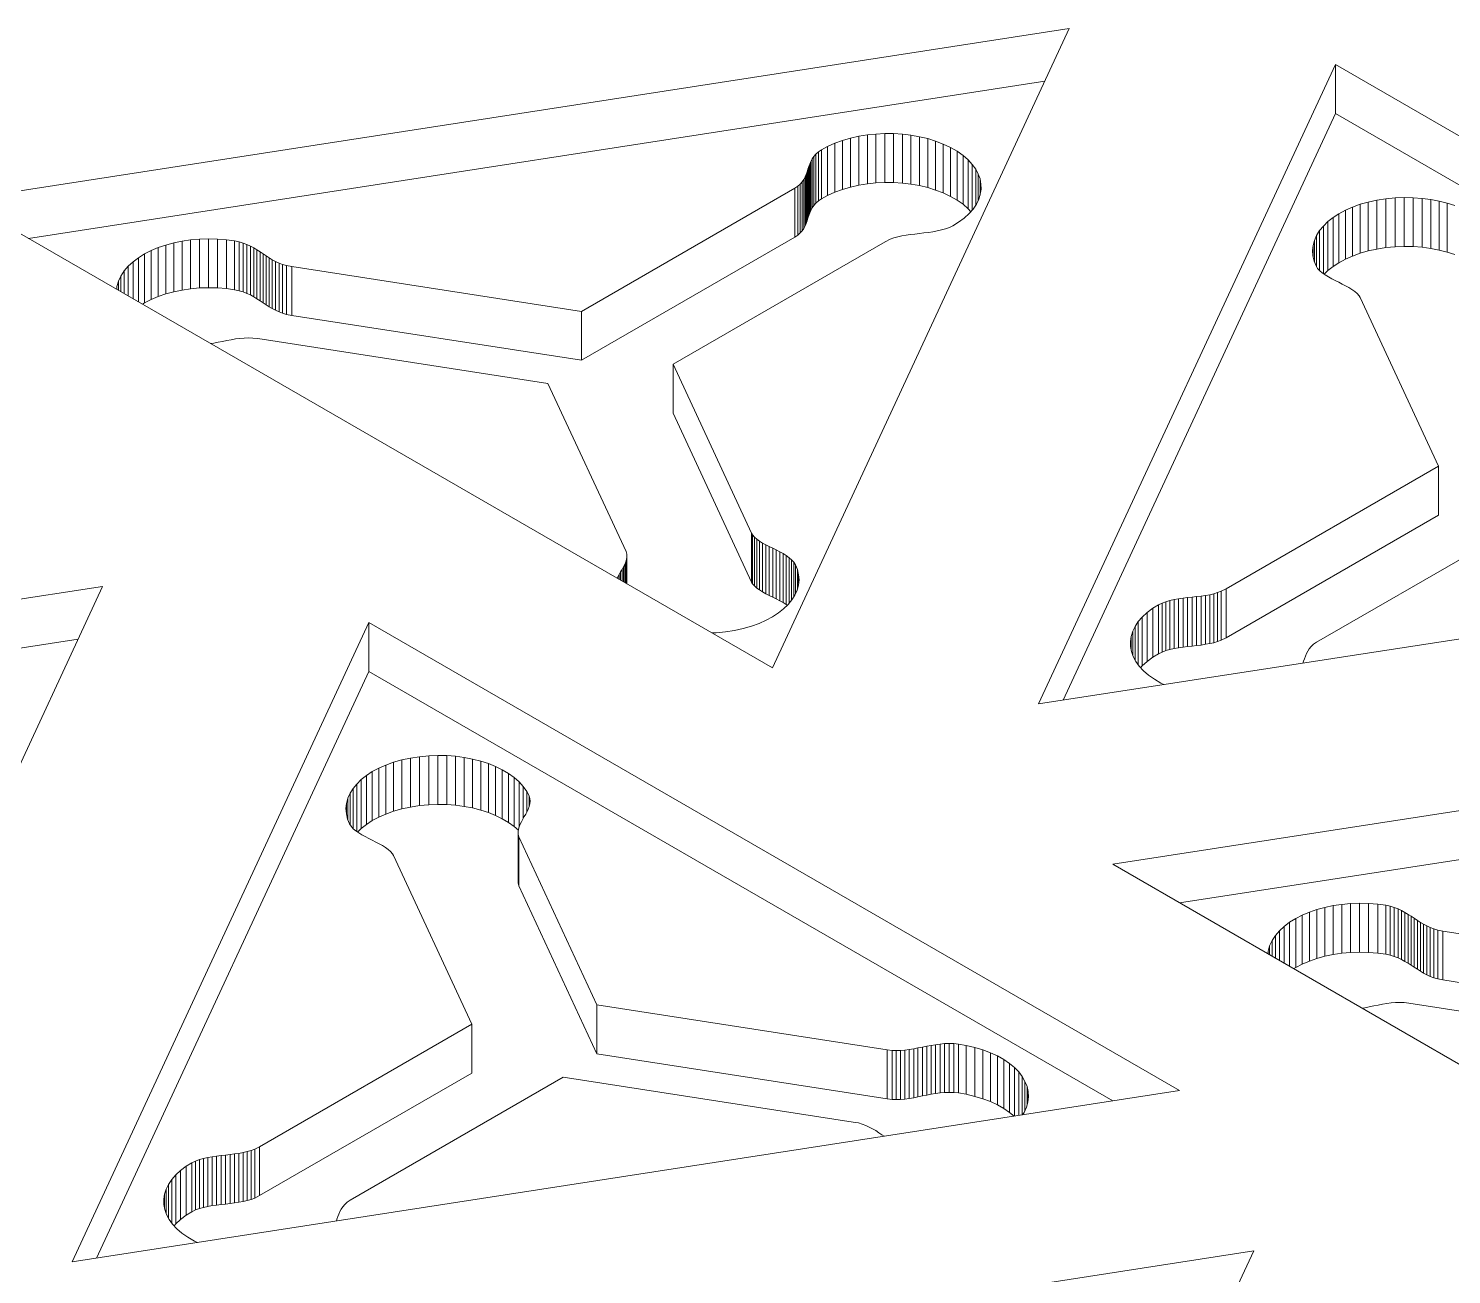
# Model space of a CAD drawing. Header units: inches. Extents: x 2.5 to 18.9, y 2.6 to 12.3.
# Drawn here: x 7.349 to 8.834, y 7.34 to 8.64 of the extents above; entities that cross this region are included whole.
import ezdxf

# ---------------------------------------------------------------- set-up
doc = ezdxf.new("R2010")
doc.units = ezdxf.units.IN
doc.header["$MEASUREMENT"] = 0

# ---------------------------------------------------------------- blocks, each defined once
blk = doc.blocks.new('A$C39963D99')
at = {"color": 0, "linetype": 'Continuous', "lineweight": 0, "extrusion": (3.33067e-16, 0.816497, 0.57735)}
for p, q in [((10.4153, -2.1395), (11.5704, -1.9608)), ((11.5704, -1.9608), (11.2609, -2.6277)), ((11.5385, -2.6655), (11.848, -1.9986)), ((11.848, -2.0496), (11.848, -1.9986)), ((11.848, -1.9986), (12.6936, -2.4868)), ((11.5449, -2.0158), (10.485, -2.1798)), ((11.848, -2.0496), (11.564, -2.6615)), ((12.6239, -2.4976), (11.848, -2.0496)), ((11.3259, -2.0806), (11.3339, -2.0777)), ((11.3339, -2.0777), (11.3423, -2.0753)), ((11.3339, -2.1287), (11.3339, -2.0777)), ((11.3423, -2.0753), (11.351, -2.0733)), ((11.3423, -2.1263), (11.3423, -2.0753)), ((11.351, -2.0733), (11.3599, -2.0719)), ((11.351, -2.1244), (11.351, -2.0733)), ((11.3599, -2.0719), (11.3689, -2.071)), ((11.3599, -2.1229), (11.3599, -2.0719)), ((11.3689, -2.071), (11.3781, -2.0705)), ((11.3689, -2.122), (11.3689, -2.071)), ((11.3781, -2.1216), (11.3781, -2.0705)), ((11.3781, -2.0705), (11.3872, -2.0706)), ((11.3872, -2.1216), (11.3872, -2.0706)), ((11.3872, -2.0706), (11.3964, -2.0712)), ((11.3964, -2.1222), (11.3964, -2.0712)), ((11.3964, -2.0712), (11.4054, -2.0722)), ((11.4054, -2.1232), (11.4054, -2.0722)), ((11.4054, -2.0722), (11.4142, -2.0738)), ((11.4142, -2.1248), (11.4142, -2.0738)), ((11.4142, -2.0738), (11.4228, -2.0758)), ((11.4228, -2.1268), (11.4228, -2.0758)), ((11.4228, -2.0758), (11.4311, -2.0784)), ((11.3042, -2.0944), (11.3063, -2.092)), ((11.3063, -2.092), (11.3089, -2.0896)), ((11.3063, -2.143), (11.3063, -2.092)), ((11.3089, -2.0896), (11.312, -2.0874)), ((11.3089, -2.1407), (11.3089, -2.0896)), ((11.312, -2.0874), (11.3183, -2.084)), ((11.312, -2.1385), (11.312, -2.0874)), ((11.3183, -2.084), (11.3259, -2.0806)), ((11.3183, -2.1351), (11.3183, -2.084)), ((11.3259, -2.1316), (11.3259, -2.0806)), ((11.4311, -2.1294), (11.4311, -2.0784)), ((11.4311, -2.0784), (11.4391, -2.0814)), ((11.4391, -2.1324), (11.4391, -2.0814)), ((11.4391, -2.0814), (11.4466, -2.0849)), ((11.4466, -2.136), (11.4466, -2.0849)), ((11.4466, -2.0849), (11.4535, -2.0889)), ((11.4535, -2.14), (11.4535, -2.0889)), ((11.4535, -2.0889), (11.4597, -2.0933)), ((11.2979, -2.1078), (11.2989, -2.105)), ((11.2989, -2.105), (11.2999, -2.1023)), ((11.2989, -2.156), (11.2989, -2.105)), ((11.2999, -2.1023), (11.3011, -2.0996)), ((11.2999, -2.1533), (11.2999, -2.1023)), ((11.3011, -2.0996), (11.3025, -2.097)), ((11.3011, -2.1506), (11.3011, -2.0996)), ((11.3025, -2.097), (11.3042, -2.0944)), ((11.3025, -2.148), (11.3025, -2.097)), ((11.3042, -2.1454), (11.3042, -2.0944)), ((11.4597, -2.1443), (11.4597, -2.0933)), ((11.4597, -2.0933), (11.4649, -2.0979)), ((11.4649, -2.1489), (11.4649, -2.0979)), ((11.4649, -2.0979), (11.4693, -2.1027)), ((11.4693, -2.1503), (11.4693, -2.1027)), ((11.4693, -2.1027), (11.4729, -2.1076)), ((11.2899, -2.1232), (11.2919, -2.1208)), ((11.2919, -2.1208), (11.2935, -2.1184)), ((11.2919, -2.1719), (11.2919, -2.1208)), ((11.2935, -2.1184), (11.2949, -2.1158)), ((11.2935, -2.1694), (11.2935, -2.1184)), ((11.2949, -2.1158), (11.296, -2.1132)), ((11.2949, -2.1668), (11.2949, -2.1158)), ((11.296, -2.1132), (11.297, -2.1105)), ((11.296, -2.1642), (11.296, -2.1132)), ((11.297, -2.1105), (11.2979, -2.1078)), ((11.297, -2.1615), (11.297, -2.1105)), ((11.2979, -2.1588), (11.2979, -2.1078)), ((11.3689, -2.122), (11.3599, -2.1229)), ((11.3781, -2.1216), (11.3689, -2.122)), ((11.3872, -2.1216), (11.3781, -2.1216)), ((11.3964, -2.1222), (11.3872, -2.1216)), ((11.4054, -2.1232), (11.3964, -2.1222)), ((11.4729, -2.1453), (11.4729, -2.1076)), ((11.4729, -2.1076), (11.4756, -2.1127)), ((11.4756, -2.1401), (11.4756, -2.1127)), ((11.4756, -2.1127), (11.4774, -2.1179)), ((11.4774, -2.1348), (11.4774, -2.1179)), ((11.4774, -2.1179), (11.4784, -2.1232)), ((11.0619, -2.256), (11.2843, -2.1276)), ((11.2843, -2.1276), (11.2875, -2.1254)), ((11.2843, -2.1786), (11.2843, -2.1276)), ((11.2875, -2.1254), (11.2899, -2.1232)), ((11.2875, -2.1764), (11.2875, -2.1254)), ((11.2899, -2.1742), (11.2899, -2.1232)), ((11.3183, -2.1351), (11.312, -2.1385)), ((11.3259, -2.1316), (11.3183, -2.1351)), ((11.3339, -2.1287), (11.3259, -2.1316)), ((11.3423, -2.1263), (11.3339, -2.1287)), ((11.351, -2.1244), (11.3423, -2.1263)), ((11.3599, -2.1229), (11.351, -2.1244)), ((11.4142, -2.1248), (11.4054, -2.1232)), ((11.4228, -2.1268), (11.4142, -2.1248)), ((11.4311, -2.1294), (11.4228, -2.1268)), ((11.4391, -2.1324), (11.4311, -2.1294)), ((11.4466, -2.136), (11.4391, -2.1324)), ((11.4535, -2.14), (11.4466, -2.136)), ((11.4777, -2.1338), (11.4761, -2.139)), ((11.4785, -2.1285), (11.4777, -2.1338)), ((11.4784, -2.1293), (11.4784, -2.1232)), ((11.4784, -2.1232), (11.4785, -2.1285)), ((11.9104, -2.1376), (11.9199, -2.1372)), ((11.9199, -2.1882), (11.9199, -2.1372)), ((11.9199, -2.1372), (11.9293, -2.1374)), ((11.2609, -2.6277), (10.4153, -2.1395)), ((11.3011, -2.1506), (11.2999, -2.1533)), ((11.3025, -2.148), (11.3011, -2.1506)), ((11.3042, -2.1454), (11.3025, -2.148)), ((11.3063, -2.143), (11.3042, -2.1454)), ((11.3089, -2.1407), (11.3063, -2.143)), ((11.312, -2.1385), (11.3089, -2.1407)), ((11.4597, -2.1443), (11.4535, -2.14)), ((11.4649, -2.1489), (11.4597, -2.1443)), ((11.4678, -2.152), (11.4649, -2.1489)), ((11.4703, -2.1492), (11.4661, -2.154)), ((11.4736, -2.1441), (11.4703, -2.1492)), ((11.4761, -2.139), (11.4736, -2.1441)), ((11.8517, -2.1541), (11.8584, -2.1505)), ((11.8584, -2.1505), (11.8658, -2.1472)), ((11.8584, -2.2015), (11.8584, -2.1505)), ((11.8658, -2.1472), (11.8738, -2.1443)), ((11.8658, -2.1983), (11.8658, -2.1472)), ((11.8738, -2.1443), (11.8823, -2.1419)), ((11.8738, -2.1954), (11.8738, -2.1443)), ((11.8823, -2.1419), (11.8913, -2.1399)), ((11.8823, -2.1929), (11.8823, -2.1419)), ((11.8913, -2.1399), (11.9008, -2.1385)), ((11.8913, -2.191), (11.8913, -2.1399)), ((11.9008, -2.1385), (11.9104, -2.1376)), ((11.9008, -2.1895), (11.9008, -2.1385)), ((11.9104, -2.1886), (11.9104, -2.1376)), ((11.9293, -2.1884), (11.9293, -2.1374)), ((11.9293, -2.1374), (11.9385, -2.1381)), ((11.9385, -2.1891), (11.9385, -2.1381)), ((11.9385, -2.1381), (11.9475, -2.1393)), ((11.9475, -2.1903), (11.9475, -2.1393)), ((11.9475, -2.1393), (11.9563, -2.141)), ((11.9563, -2.192), (11.9563, -2.141)), ((11.9563, -2.141), (11.9646, -2.1432)), ((11.9646, -2.1942), (11.9646, -2.1432)), ((11.9646, -2.1432), (11.9726, -2.1457)), ((11.2949, -2.1668), (11.2935, -2.1694)), ((11.296, -2.1642), (11.2949, -2.1668)), ((11.297, -2.1615), (11.296, -2.1642)), ((11.2979, -2.1588), (11.297, -2.1615)), ((11.2989, -2.156), (11.2979, -2.1588)), ((11.2999, -2.1533), (11.2989, -2.156)), ((11.4492, -2.1666), (11.4454, -2.1684)), ((11.4551, -2.163), (11.4492, -2.1666)), ((11.461, -2.1586), (11.4551, -2.163)), ((11.4661, -2.154), (11.461, -2.1586)), ((11.8355, -2.167), (11.8402, -2.1624)), ((11.8402, -2.1624), (11.8456, -2.1581)), ((11.8402, -2.2134), (11.8402, -2.1624)), ((11.8456, -2.1581), (11.8517, -2.1541)), ((11.8456, -2.2092), (11.8456, -2.1581)), ((11.8517, -2.2052), (11.8517, -2.1541)), ((10.6452, -2.1827), (10.6541, -2.1814)), ((10.6541, -2.1814), (10.6633, -2.1806)), ((10.6541, -2.2324), (10.6541, -2.1814)), ((10.6633, -2.1806), (10.6726, -2.1802)), ((10.6633, -2.2316), (10.6633, -2.1806)), ((10.6726, -2.2313), (10.6726, -2.1802)), ((10.6726, -2.1802), (10.6821, -2.1805)), ((10.6821, -2.2315), (10.6821, -2.1805)), ((10.6821, -2.1805), (10.6916, -2.1812)), ((10.6916, -2.2323), (10.6916, -2.1812)), ((10.6916, -2.1812), (10.7, -2.1824)), ((11.2843, -2.1786), (11.0619, -2.307)), ((11.2875, -2.1764), (11.2843, -2.1786)), ((11.2899, -2.1742), (11.2875, -2.1764)), ((11.2919, -2.1719), (11.2899, -2.1742)), ((11.2935, -2.1694), (11.2919, -2.1719)), ((11.3837, -2.1808), (11.3786, -2.1833)), ((11.3875, -2.1794), (11.3837, -2.1808)), ((11.3915, -2.1782), (11.3875, -2.1794)), ((11.3958, -2.1773), (11.3915, -2.1782)), ((11.4002, -2.1765), (11.3958, -2.1773)), ((11.4047, -2.1758), (11.4002, -2.1765)), ((11.4094, -2.1753), (11.4047, -2.1758)), ((11.4141, -2.1747), (11.4094, -2.1753)), ((11.4188, -2.1742), (11.4141, -2.1747)), ((11.4235, -2.1736), (11.4188, -2.1742)), ((11.4282, -2.1729), (11.4235, -2.1736)), ((11.4328, -2.1721), (11.4282, -2.1729)), ((11.4372, -2.1711), (11.4328, -2.1721)), ((11.4414, -2.1699), (11.4372, -2.1711)), ((11.4454, -2.1684), (11.4414, -2.1699)), ((11.8261, -2.1819), (11.8284, -2.1767)), ((11.8284, -2.1767), (11.8316, -2.1717)), ((11.8284, -2.2094), (11.8284, -2.1767)), ((11.8316, -2.1717), (11.8355, -2.167)), ((11.8316, -2.2133), (11.8316, -2.1717)), ((11.8355, -2.2166), (11.8355, -2.167)), ((10.5997, -2.2), (10.606, -2.1961)), ((10.606, -2.1961), (10.6129, -2.1926)), ((10.606, -2.2472), (10.606, -2.1961)), ((10.6129, -2.1926), (10.6203, -2.1895)), ((10.6129, -2.2437), (10.6129, -2.1926)), ((10.6203, -2.1895), (10.6282, -2.1868)), ((10.6203, -2.2405), (10.6203, -2.1895)), ((10.6282, -2.1868), (10.6365, -2.1845)), ((10.6282, -2.2378), (10.6282, -2.1868)), ((10.6365, -2.1845), (10.6452, -2.1827)), ((10.6365, -2.2356), (10.6365, -2.1845)), ((10.6452, -2.2338), (10.6452, -2.1827)), ((10.7, -2.2334), (10.7, -2.1824)), ((10.7, -2.1824), (10.7046, -2.1834)), ((10.7046, -2.2344), (10.7046, -2.1834)), ((10.7046, -2.1834), (10.7088, -2.1847)), ((10.7088, -2.2357), (10.7088, -2.1847)), ((10.7088, -2.1847), (10.7128, -2.1862)), ((10.7128, -2.2372), (10.7128, -2.1862)), ((10.7128, -2.1862), (10.7165, -2.1879)), ((10.7165, -2.2389), (10.7165, -2.1879)), ((10.7165, -2.1879), (10.72, -2.1898)), ((10.72, -2.2408), (10.72, -2.1898)), ((10.72, -2.1898), (10.7233, -2.1918)), ((10.7233, -2.2428), (10.7233, -2.1918)), ((10.7233, -2.1918), (10.7266, -2.1939)), ((10.7266, -2.2449), (10.7266, -2.1939)), ((10.7266, -2.1939), (10.7297, -2.196)), ((10.7297, -2.247), (10.7297, -2.196)), ((10.7297, -2.196), (10.7329, -2.1981)), ((11.3786, -2.1833), (11.1573, -2.3111)), ((11.8241, -2.1926), (11.8247, -2.1872)), ((11.8245, -2.1981), (11.8241, -2.1926)), ((11.8247, -2.1872), (11.8261, -2.1819)), ((11.8247, -2.1989), (11.8247, -2.1872)), ((11.8261, -2.2044), (11.8261, -2.1819)), ((11.8738, -2.1954), (11.8658, -2.1983)), ((11.8823, -2.1929), (11.8738, -2.1954)), ((11.8913, -2.191), (11.8823, -2.1929)), ((11.9008, -2.1895), (11.8913, -2.191)), ((11.9104, -2.1886), (11.9008, -2.1895)), ((11.9199, -2.1882), (11.9104, -2.1886)), ((11.9293, -2.1884), (11.9199, -2.1882)), ((11.9385, -2.1891), (11.9293, -2.1884)), ((11.9475, -2.1903), (11.9385, -2.1891)), ((11.9563, -2.192), (11.9475, -2.1903)), ((11.9646, -2.1942), (11.9563, -2.192)), ((11.9726, -2.1968), (11.9646, -2.1942)), ((10.5848, -2.2138), (10.589, -2.2089)), ((10.589, -2.2089), (10.594, -2.2043)), ((10.589, -2.2398), (10.589, -2.2089)), ((10.594, -2.2043), (10.5997, -2.2)), ((10.594, -2.2427), (10.594, -2.2043)), ((10.5997, -2.246), (10.5997, -2.2)), ((10.7329, -2.2491), (10.7329, -2.1981)), ((10.7329, -2.1981), (10.7361, -2.2001)), ((10.7361, -2.2512), (10.7361, -2.2001)), ((10.7361, -2.2001), (10.7393, -2.2021)), ((10.7393, -2.2531), (10.7393, -2.2021)), ((10.7393, -2.2021), (10.7427, -2.2039)), ((10.7427, -2.2549), (10.7427, -2.2039)), ((10.7427, -2.2039), (10.7463, -2.2056)), ((10.7463, -2.2566), (10.7463, -2.2056)), ((10.7463, -2.2056), (10.75, -2.207)), ((10.75, -2.258), (10.75, -2.207)), ((10.75, -2.207), (10.7541, -2.2081)), ((10.7541, -2.2592), (10.7541, -2.2081)), ((10.7541, -2.2081), (10.7595, -2.2092)), ((10.7595, -2.2602), (10.7595, -2.2092)), ((10.7595, -2.2092), (11.0619, -2.256)), ((11.8258, -2.2036), (11.8245, -2.1981)), ((11.8278, -2.2084), (11.8258, -2.2036)), ((11.8295, -2.2111), (11.8278, -2.2084)), ((11.8318, -2.2136), (11.8295, -2.2111)), ((11.8456, -2.2092), (11.8402, -2.2134)), ((11.8517, -2.2052), (11.8456, -2.2092)), ((11.8584, -2.2015), (11.8517, -2.2052)), ((11.8658, -2.1983), (11.8584, -2.2015)), ((10.5773, -2.2301), (10.5788, -2.2246)), ((10.5788, -2.2246), (10.5814, -2.2191)), ((10.5788, -2.2339), (10.5788, -2.2246)), ((10.5814, -2.2191), (10.5848, -2.2138)), ((10.5814, -2.2354), (10.5814, -2.2191)), ((10.5848, -2.2374), (10.5848, -2.2138)), ((11.8344, -2.2158), (11.8318, -2.2136)), ((11.8374, -2.218), (11.8344, -2.2158)), ((11.8402, -2.2134), (11.8363, -2.2172)), ((11.8407, -2.22), (11.8374, -2.218)), ((11.8442, -2.2219), (11.8407, -2.22)), ((11.8478, -2.2238), (11.8442, -2.2219)), ((11.8515, -2.2256), (11.8478, -2.2238)), ((11.8551, -2.2275), (11.8515, -2.2256)), ((10.577, -2.2329), (10.5773, -2.2301)), ((10.5773, -2.233), (10.5773, -2.2301)), ((10.6203, -2.2405), (10.6129, -2.2437)), ((10.6282, -2.2378), (10.6203, -2.2405)), ((10.6365, -2.2356), (10.6282, -2.2378)), ((10.6452, -2.2338), (10.6365, -2.2356)), ((10.6541, -2.2324), (10.6452, -2.2338)), ((10.6633, -2.2316), (10.6541, -2.2324)), ((10.6726, -2.2313), (10.6633, -2.2316)), ((10.6821, -2.2315), (10.6726, -2.2313)), ((10.6916, -2.2323), (10.6821, -2.2315)), ((10.7, -2.2334), (10.6916, -2.2323)), ((10.7046, -2.2344), (10.7, -2.2334)), ((10.7088, -2.2357), (10.7046, -2.2344)), ((10.7128, -2.2372), (10.7088, -2.2357)), ((10.7165, -2.2389), (10.7128, -2.2372)), ((10.72, -2.2408), (10.7165, -2.2389)), ((10.7233, -2.2428), (10.72, -2.2408)), ((11.8587, -2.2293), (11.8551, -2.2275)), ((11.8621, -2.2312), (11.8587, -2.2293)), ((11.8653, -2.2331), (11.8621, -2.2312)), ((11.8682, -2.2352), (11.8653, -2.2331)), ((11.8707, -2.2374), (11.8682, -2.2352)), ((11.8727, -2.2397), (11.8707, -2.2374)), ((11.8737, -2.2415), (11.8727, -2.2397)), ((10.606, -2.2472), (10.604, -2.2484)), ((10.6129, -2.2437), (10.606, -2.2472)), ((10.7266, -2.2449), (10.7233, -2.2428)), ((10.7297, -2.247), (10.7266, -2.2449)), ((10.7329, -2.2491), (10.7297, -2.247)), ((10.7361, -2.2512), (10.7329, -2.2491)), ((10.7393, -2.2531), (10.7361, -2.2512)), ((10.7427, -2.2549), (10.7393, -2.2531)), ((10.7463, -2.2566), (10.7427, -2.2549)), ((11.9555, -2.4176), (11.8737, -2.2415)), ((10.75, -2.258), (10.7463, -2.2566)), ((10.7541, -2.2592), (10.75, -2.258)), ((10.7595, -2.2602), (10.7541, -2.2592)), ((11.0619, -2.307), (10.7595, -2.2602)), ((11.0619, -2.307), (11.0619, -2.256)), ((10.6965, -2.2856), (10.6919, -2.2864)), ((10.701, -2.2848), (10.6965, -2.2856)), ((10.7055, -2.2842), (10.701, -2.2848)), ((10.71, -2.2838), (10.7055, -2.2842)), ((10.7146, -2.2837), (10.71, -2.2838)), ((10.7191, -2.2838), (10.7146, -2.2837)), ((10.7241, -2.2844), (10.7191, -2.2838)), ((11.0268, -2.3312), (10.7241, -2.2844)), ((10.6782, -2.2891), (10.6753, -2.2896)), ((10.6828, -2.2882), (10.6782, -2.2891)), ((10.6874, -2.2873), (10.6828, -2.2882)), ((10.6919, -2.2864), (10.6874, -2.2873)), ((11.1573, -2.3622), (11.1573, -2.3111)), ((11.1573, -2.3111), (11.239, -2.4873)), ((11.1082, -2.5065), (11.0268, -2.3312)), ((11.239, -2.5383), (11.1573, -2.3622)), ((11.7341, -2.5454), (11.9555, -2.4176)), ((11.9555, -2.4686), (11.9555, -2.4176)), ((11.9555, -2.4686), (11.7341, -2.5964)), ((12.0508, -2.4728), (11.8284, -2.6012)), ((11.239, -2.5383), (11.239, -2.4873)), ((11.239, -2.4873), (11.24, -2.489)), ((11.24, -2.5401), (11.24, -2.489)), ((11.24, -2.489), (11.2421, -2.4914)), ((11.2421, -2.5424), (11.2421, -2.4914)), ((11.2421, -2.4914), (11.2445, -2.4936)), ((12.6936, -2.4868), (11.5385, -2.6655)), ((11.1089, -2.5094), (11.1082, -2.5065)), ((11.2445, -2.5446), (11.2445, -2.4936)), ((11.2445, -2.4936), (11.2474, -2.4956)), ((11.2474, -2.5466), (11.2474, -2.4956)), ((11.2474, -2.4956), (11.2506, -2.4976)), ((11.2506, -2.5486), (11.2506, -2.4976)), ((11.2506, -2.4976), (11.254, -2.4995)), ((11.254, -2.5505), (11.254, -2.4995)), ((11.254, -2.4995), (11.2576, -2.5013)), ((11.2576, -2.5523), (11.2576, -2.5013)), ((11.2576, -2.5013), (11.2612, -2.5031)), ((11.2612, -2.5541), (11.2612, -2.5031)), ((11.2612, -2.5031), (11.2649, -2.5049)), ((11.2649, -2.556), (11.2649, -2.5049)), ((11.2649, -2.5049), (11.2685, -2.5068)), ((11.2685, -2.5578), (11.2685, -2.5068)), ((11.2685, -2.5068), (11.272, -2.5087)), ((11.1041, -2.5251), (11.1055, -2.5225)), ((11.1055, -2.5225), (11.1068, -2.5199)), ((11.1055, -2.538), (11.1055, -2.5225)), ((11.1068, -2.5199), (11.1079, -2.5173)), ((11.1068, -2.5388), (11.1068, -2.5199)), ((11.1079, -2.5173), (11.1087, -2.5147)), ((11.1079, -2.5394), (11.1079, -2.5173)), ((11.1087, -2.5147), (11.109, -2.512)), ((11.1087, -2.5398), (11.1087, -2.5147)), ((11.109, -2.512), (11.1089, -2.5094)), ((11.109, -2.54), (11.109, -2.512)), ((11.272, -2.5598), (11.272, -2.5087)), ((11.272, -2.5087), (11.2753, -2.5108)), ((11.2753, -2.5618), (11.2753, -2.5108)), ((11.2753, -2.5108), (11.2783, -2.5129)), ((11.2783, -2.5605), (11.2783, -2.5129)), ((11.2783, -2.5129), (11.2809, -2.5152)), ((11.2809, -2.5572), (11.2809, -2.5152)), ((11.2809, -2.5152), (11.2832, -2.5177)), ((11.2832, -2.5538), (11.2832, -2.5177)), ((11.2832, -2.5177), (11.2849, -2.5203)), ((11.2849, -2.5506), (11.2849, -2.5203)), ((11.2849, -2.5203), (11.2869, -2.5251)), ((11.099, -2.5343), (11.0996, -2.533)), ((11.0996, -2.533), (11.101, -2.5304)), ((11.0996, -2.5346), (11.0996, -2.533)), ((11.101, -2.5304), (11.1025, -2.5277)), ((11.101, -2.5354), (11.101, -2.5304)), ((11.1025, -2.5277), (11.1041, -2.5251)), ((11.1025, -2.5363), (11.1025, -2.5277)), ((11.1041, -2.5372), (11.1041, -2.5251)), ((11.2869, -2.5457), (11.2869, -2.5251)), ((11.2869, -2.5251), (11.2882, -2.5307)), ((11.2886, -2.5361), (11.288, -2.5415)), ((11.2882, -2.5397), (11.2882, -2.5307)), ((11.2882, -2.5307), (11.2886, -2.5361)), ((9.4072, -2.7216), (10.5623, -2.5429)), ((10.5623, -2.5429), (10.2528, -3.2098)), ((11.24, -2.5401), (11.239, -2.5383)), ((11.2421, -2.5424), (11.24, -2.5401)), ((11.2445, -2.5446), (11.2421, -2.5424)), ((11.2474, -2.5466), (11.2445, -2.5446)), ((11.2506, -2.5486), (11.2474, -2.5466)), ((11.254, -2.5505), (11.2506, -2.5486)), ((11.2576, -2.5523), (11.254, -2.5505)), ((11.2612, -2.5541), (11.2576, -2.5523)), ((11.2843, -2.552), (11.2811, -2.557)), ((11.2866, -2.5468), (11.2843, -2.552)), ((11.288, -2.5415), (11.2866, -2.5468)), ((11.708, -2.5529), (11.7125, -2.5523)), ((11.7125, -2.5523), (11.717, -2.5515)), ((11.7125, -2.6033), (11.7125, -2.5523)), ((11.717, -2.5515), (11.7212, -2.5505)), ((11.717, -2.6025), (11.717, -2.5515)), ((11.7212, -2.5505), (11.7252, -2.5494)), ((11.7212, -2.6016), (11.7212, -2.5505)), ((11.7252, -2.5494), (11.729, -2.5479)), ((11.7252, -2.6004), (11.7252, -2.5494)), ((11.729, -2.5479), (11.7341, -2.5454)), ((11.729, -2.599), (11.729, -2.5479)), ((11.7341, -2.5964), (11.7341, -2.5454)), ((11.2649, -2.556), (11.2612, -2.5541)), ((11.2685, -2.5578), (11.2649, -2.556)), ((11.2725, -2.5663), (11.2671, -2.5706)), ((11.272, -2.5598), (11.2685, -2.5578)), ((11.2753, -2.5618), (11.272, -2.5598)), ((11.2772, -2.5618), (11.2725, -2.5663)), ((11.2764, -2.5626), (11.2753, -2.5618)), ((11.2811, -2.557), (11.2772, -2.5618)), ((11.6517, -2.5701), (11.6576, -2.5657)), ((11.6576, -2.5657), (11.6635, -2.5621)), ((11.6576, -2.6167), (11.6576, -2.5657)), ((11.6635, -2.5621), (11.6673, -2.5603)), ((11.6635, -2.6131), (11.6635, -2.5621)), ((11.6673, -2.5603), (11.6713, -2.5588)), ((11.6673, -2.6113), (11.6673, -2.5603)), ((11.6713, -2.5588), (11.6755, -2.5576)), ((11.6713, -2.6099), (11.6713, -2.5588)), ((11.6755, -2.5576), (11.68, -2.5566)), ((11.6755, -2.6086), (11.6755, -2.5576)), ((11.68, -2.5566), (11.6845, -2.5558)), ((11.68, -2.6077), (11.68, -2.5566)), ((11.6845, -2.5558), (11.6892, -2.5551)), ((11.6845, -2.6068), (11.6845, -2.5558)), ((11.6892, -2.5551), (11.6939, -2.5546)), ((11.6892, -2.6062), (11.6892, -2.5551)), ((11.6939, -2.5546), (11.6986, -2.554)), ((11.6939, -2.6056), (11.6939, -2.5546)), ((11.6986, -2.554), (11.7033, -2.5535)), ((11.6986, -2.6051), (11.6986, -2.554)), ((11.7033, -2.5535), (11.708, -2.5529)), ((11.7033, -2.6045), (11.7033, -2.5535)), ((11.708, -2.604), (11.708, -2.5529)), ((10.5304, -3.2475), (10.8399, -2.5806)), ((10.8399, -2.6316), (10.8399, -2.5806)), ((10.8399, -2.5806), (11.6855, -3.0688)), ((11.2469, -2.5815), (11.239, -2.5844)), ((11.2543, -2.5782), (11.2469, -2.5815)), ((11.2611, -2.5746), (11.2543, -2.5782)), ((11.2671, -2.5706), (11.2611, -2.5746)), ((11.6391, -2.5846), (11.6424, -2.5796)), ((11.6424, -2.5796), (11.6466, -2.5748)), ((11.6424, -2.6248), (11.6424, -2.5796)), ((11.6466, -2.5748), (11.6517, -2.5701)), ((11.6466, -2.6258), (11.6466, -2.5748)), ((11.6517, -2.6211), (11.6517, -2.5701)), ((11.2023, -2.5912), (11.1979, -2.5914)), ((11.2119, -2.5903), (11.2023, -2.5912)), ((11.2214, -2.5888), (11.2119, -2.5903)), ((11.2304, -2.5868), (11.2214, -2.5888)), ((11.239, -2.5844), (11.2304, -2.5868)), ((11.6342, -2.6002), (11.635, -2.595)), ((11.635, -2.595), (11.6366, -2.5897)), ((11.635, -2.6091), (11.635, -2.595)), ((11.6366, -2.5897), (11.6391, -2.5846)), ((11.6366, -2.6145), (11.6366, -2.5897)), ((11.6391, -2.6197), (11.6391, -2.5846)), ((11.7341, -2.5964), (11.729, -2.599)), ((10.5368, -2.5978), (9.4769, -2.7618)), ((11.6343, -2.6055), (11.6342, -2.6002)), ((11.6353, -2.6108), (11.6343, -2.6055)), ((11.6371, -2.616), (11.6353, -2.6108)), ((11.6673, -2.6113), (11.6635, -2.6131)), ((11.6713, -2.6099), (11.6673, -2.6113)), ((11.6755, -2.6086), (11.6713, -2.6099)), ((11.68, -2.6077), (11.6755, -2.6086)), ((11.6845, -2.6068), (11.68, -2.6077)), ((11.6892, -2.6062), (11.6845, -2.6068)), ((11.6939, -2.6056), (11.6892, -2.6062)), ((11.6986, -2.6051), (11.6939, -2.6056)), ((11.7033, -2.6045), (11.6986, -2.6051)), ((11.708, -2.604), (11.7033, -2.6045)), ((11.7125, -2.6033), (11.708, -2.604)), ((11.717, -2.6025), (11.7125, -2.6033)), ((11.7212, -2.6016), (11.717, -2.6025)), ((11.7252, -2.6004), (11.7212, -2.6016)), ((11.729, -2.599), (11.7252, -2.6004)), ((11.8192, -2.6104), (11.8178, -2.6129)), ((11.8208, -2.6079), (11.8192, -2.6104)), ((11.8228, -2.6056), (11.8208, -2.6079)), ((11.8252, -2.6033), (11.8228, -2.6056)), ((11.8284, -2.6012), (11.8252, -2.6033)), ((11.6398, -2.6211), (11.6371, -2.616)), ((11.6434, -2.6261), (11.6398, -2.6211)), ((11.6478, -2.6309), (11.6434, -2.6261)), ((11.6466, -2.6258), (11.6449, -2.6278)), ((11.6517, -2.6211), (11.6466, -2.6258)), ((11.6576, -2.6167), (11.6517, -2.6211)), ((11.6635, -2.6131), (11.6576, -2.6167)), ((11.8148, -2.621), (11.8142, -2.6228)), ((11.8157, -2.6183), (11.8148, -2.621)), ((11.8167, -2.6156), (11.8157, -2.6183)), ((11.8178, -2.6129), (11.8167, -2.6156)), ((10.8399, -2.6316), (10.5559, -3.2436)), ((11.6158, -3.0796), (10.8399, -2.6316)), ((11.6531, -2.6355), (11.6478, -2.6309)), ((11.6592, -2.6398), (11.6531, -2.6355)), ((11.6661, -2.6438), (11.6592, -2.6398)), ((11.6159, -2.8327), (12.771, -2.654)), ((11.6692, -2.6453), (11.6661, -2.6438)), ((12.7455, -2.709), (11.6856, -2.8729)), ((10.8504, -2.7325), (10.8577, -2.7292)), ((10.8577, -2.7292), (10.8657, -2.7263)), ((10.8577, -2.7803), (10.8577, -2.7292)), ((10.8657, -2.7263), (10.8742, -2.7239)), ((10.8657, -2.7774), (10.8657, -2.7263)), ((10.8742, -2.7239), (10.8833, -2.7219)), ((10.8742, -2.7749), (10.8742, -2.7239)), ((10.8833, -2.7219), (10.8928, -2.7205)), ((10.8833, -2.773), (10.8833, -2.7219)), ((10.8928, -2.7205), (10.9024, -2.7196)), ((10.8928, -2.7715), (10.8928, -2.7205)), ((10.9024, -2.7196), (10.9119, -2.7192)), ((10.9024, -2.7706), (10.9024, -2.7196)), ((10.9119, -2.7702), (10.9119, -2.7192)), ((10.9119, -2.7192), (10.9213, -2.7194)), ((10.9213, -2.7704), (10.9213, -2.7194)), ((10.9213, -2.7194), (10.9305, -2.7201)), ((10.9305, -2.7711), (10.9305, -2.7201)), ((10.9305, -2.7201), (10.9395, -2.7213)), ((10.9395, -2.7723), (10.9395, -2.7213)), ((10.9395, -2.7213), (10.9482, -2.723)), ((10.9482, -2.774), (10.9482, -2.723)), ((10.9482, -2.723), (10.9566, -2.7252)), ((10.9566, -2.7762), (10.9566, -2.7252)), ((10.9566, -2.7252), (10.9646, -2.7277)), ((10.9646, -2.7788), (10.9646, -2.7277)), ((10.9646, -2.7277), (10.9721, -2.7308)), ((10.9721, -2.7818), (10.9721, -2.7308)), ((10.9721, -2.7308), (10.9791, -2.7342)), ((10.8274, -2.749), (10.8321, -2.7444)), ((10.8321, -2.7444), (10.8375, -2.7401)), ((10.8321, -2.7954), (10.8321, -2.7444)), ((10.8375, -2.7401), (10.8436, -2.7361)), ((10.8375, -2.7912), (10.8375, -2.7401)), ((10.8436, -2.7361), (10.8504, -2.7325)), ((10.8436, -2.7872), (10.8436, -2.7361)), ((10.8504, -2.7835), (10.8504, -2.7325)), ((10.9791, -2.7852), (10.9791, -2.7342)), ((10.9791, -2.7342), (10.9856, -2.738)), ((10.9856, -2.789), (10.9856, -2.738)), ((10.9856, -2.738), (10.9914, -2.7422)), ((10.9914, -2.7932), (10.9914, -2.7422)), ((10.9914, -2.7422), (10.9966, -2.7467)), ((10.8181, -2.7639), (10.8204, -2.7587)), ((10.8204, -2.7587), (10.8235, -2.7537)), ((10.8204, -2.7914), (10.8204, -2.7587)), ((10.8235, -2.7537), (10.8274, -2.749)), ((10.8235, -2.7953), (10.8235, -2.7537)), ((10.8274, -2.7986), (10.8274, -2.749)), ((10.9966, -2.794), (10.9966, -2.7467)), ((10.9966, -2.7467), (11.001, -2.7515)), ((11.001, -2.7849), (11.001, -2.7515)), ((11.001, -2.7515), (11.0047, -2.7567)), ((11.0047, -2.7785), (11.0047, -2.7567)), ((11.0047, -2.7567), (11.0071, -2.7614)), ((10.8161, -2.7746), (10.8166, -2.7692)), ((10.8165, -2.7801), (10.8161, -2.7746)), ((10.8166, -2.7692), (10.8181, -2.7639)), ((10.8166, -2.7809), (10.8166, -2.7692)), ((10.8181, -2.7864), (10.8181, -2.7639)), ((10.8742, -2.7749), (10.8657, -2.7774)), ((10.8833, -2.773), (10.8742, -2.7749)), ((10.8928, -2.7715), (10.8833, -2.773)), ((10.9024, -2.7706), (10.8928, -2.7715)), ((10.9119, -2.7702), (10.9024, -2.7706)), ((10.9213, -2.7704), (10.9119, -2.7702)), ((10.9305, -2.7711), (10.9213, -2.7704)), ((10.9395, -2.7723), (10.9305, -2.7711)), ((10.9482, -2.774), (10.9395, -2.7723)), ((10.9566, -2.7762), (10.9482, -2.774)), ((11.0063, -2.7751), (11.005, -2.7777)), ((11.0073, -2.7724), (11.0063, -2.7751)), ((11.0071, -2.7729), (11.0071, -2.7614)), ((11.0071, -2.7614), (11.0079, -2.7642)), ((11.008, -2.7697), (11.0073, -2.7724)), ((11.0079, -2.7697), (11.0079, -2.7642)), ((11.0079, -2.7642), (11.0082, -2.767)), ((11.0082, -2.767), (11.008, -2.7697)), ((10.8178, -2.7856), (10.8165, -2.7801)), ((10.8198, -2.7904), (10.8178, -2.7856)), ((10.8436, -2.7872), (10.8375, -2.7912)), ((10.8504, -2.7835), (10.8436, -2.7872)), ((10.8577, -2.7803), (10.8504, -2.7835)), ((10.8657, -2.7774), (10.8577, -2.7803)), ((10.9646, -2.7788), (10.9566, -2.7762)), ((10.9721, -2.7818), (10.9646, -2.7788)), ((10.9791, -2.7852), (10.9721, -2.7818)), ((10.9856, -2.789), (10.9791, -2.7852)), ((10.9914, -2.7932), (10.9856, -2.789)), ((10.9991, -2.7883), (10.9978, -2.7909)), ((11.0006, -2.7856), (10.9991, -2.7883)), ((11.0021, -2.783), (11.0006, -2.7856)), ((11.0036, -2.7804), (11.0021, -2.783)), ((11.005, -2.7777), (11.0036, -2.7804)), ((10.8215, -2.7931), (10.8198, -2.7904)), ((10.8237, -2.7956), (10.8215, -2.7931)), ((10.8264, -2.7978), (10.8237, -2.7956)), ((10.8294, -2.8), (10.8264, -2.7978)), ((10.8321, -2.7954), (10.8283, -2.7992)), ((10.8327, -2.802), (10.8294, -2.8)), ((10.8375, -2.7912), (10.8321, -2.7954)), ((10.8361, -2.8039), (10.8327, -2.802)), ((10.8398, -2.8058), (10.8361, -2.8039)), ((10.9959, -2.7971), (10.9914, -2.7932)), ((10.996, -2.7961), (10.9956, -2.7987)), ((10.9956, -2.8497), (10.9956, -2.7987)), ((10.9956, -2.7987), (10.9958, -2.8013)), ((10.9958, -2.8524), (10.9958, -2.8013)), ((10.9958, -2.8013), (10.9965, -2.8042)), ((10.9968, -2.7935), (10.996, -2.7961)), ((10.9965, -2.8552), (10.9965, -2.8042)), ((10.9965, -2.8042), (11.0779, -2.9795)), ((10.9978, -2.7909), (10.9968, -2.7935)), ((10.8434, -2.8076), (10.8398, -2.8058)), ((10.8471, -2.8095), (10.8434, -2.8076)), ((10.8507, -2.8113), (10.8471, -2.8095)), ((10.8541, -2.8132), (10.8507, -2.8113)), ((10.8572, -2.8151), (10.8541, -2.8132)), ((10.8601, -2.8172), (10.8572, -2.8151)), ((10.8626, -2.8194), (10.8601, -2.8172)), ((10.8646, -2.8217), (10.8626, -2.8194)), ((10.8657, -2.8235), (10.8646, -2.8217)), ((10.9474, -2.9996), (10.8657, -2.8235)), ((12.4615, -3.3209), (11.6159, -2.8327)), ((10.9958, -2.8524), (10.9956, -2.8497)), ((10.9965, -2.8552), (10.9958, -2.8524)), ((11.0779, -3.0305), (10.9965, -2.8552)), ((11.8288, -2.88), (11.8371, -2.8777)), ((11.8371, -2.8777), (11.8457, -2.8759)), ((11.8371, -2.9287), (11.8371, -2.8777)), ((11.8457, -2.8759), (11.8547, -2.8746)), ((11.8457, -2.9269), (11.8457, -2.8759)), ((11.8547, -2.8746), (11.8639, -2.8737)), ((11.8547, -2.9256), (11.8547, -2.8746)), ((11.8639, -2.8737), (11.8732, -2.8734)), ((11.8639, -2.9248), (11.8639, -2.8737)), ((11.8732, -2.9244), (11.8732, -2.8734)), ((11.8732, -2.8734), (11.8827, -2.8736)), ((11.8827, -2.9247), (11.8827, -2.8736)), ((11.8827, -2.8736), (11.8922, -2.8744)), ((11.8922, -2.9254), (11.8922, -2.8744)), ((11.8922, -2.8744), (11.9006, -2.8755)), ((11.9006, -2.9266), (11.9006, -2.8755)), ((11.9006, -2.8755), (11.9052, -2.8765)), ((11.9052, -2.9276), (11.9052, -2.8765)), ((11.9052, -2.8765), (11.9094, -2.8778)), ((11.9094, -2.9288), (11.9094, -2.8778)), ((11.9094, -2.8778), (11.9134, -2.8793)), ((11.7946, -2.8975), (11.8003, -2.8932)), ((11.8003, -2.8932), (11.8066, -2.8893)), ((11.8003, -2.9392), (11.8003, -2.8932)), ((11.8066, -2.8893), (11.8135, -2.8858)), ((11.8066, -2.9403), (11.8066, -2.8893)), ((11.8135, -2.8858), (11.8209, -2.8827)), ((11.8135, -2.9368), (11.8135, -2.8858)), ((11.8209, -2.8827), (11.8288, -2.88)), ((11.8209, -2.9337), (11.8209, -2.8827)), ((11.8288, -2.931), (11.8288, -2.88)), ((11.9134, -2.9304), (11.9134, -2.8793)), ((11.9134, -2.8793), (11.9171, -2.8811)), ((11.9171, -2.9321), (11.9171, -2.8811)), ((11.9171, -2.8811), (11.9206, -2.883)), ((11.9206, -2.934), (11.9206, -2.883)), ((11.9206, -2.883), (11.9239, -2.885)), ((11.9239, -2.936), (11.9239, -2.885)), ((11.9239, -2.885), (11.9272, -2.887)), ((11.9272, -2.9381), (11.9272, -2.887)), ((11.9272, -2.887), (11.9303, -2.8891)), ((11.9303, -2.9402), (11.9303, -2.8891)), ((11.9303, -2.8891), (11.9335, -2.8913)), ((11.9335, -2.9423), (11.9335, -2.8913)), ((11.9335, -2.8913), (11.9367, -2.8933)), ((11.9367, -2.9443), (11.9367, -2.8933)), ((11.9367, -2.8933), (11.9399, -2.8953)), ((11.782, -2.9122), (11.7854, -2.907)), ((11.7854, -2.907), (11.7896, -2.9021)), ((11.7854, -2.9306), (11.7854, -2.907)), ((11.7896, -2.9021), (11.7946, -2.8975)), ((11.7896, -2.933), (11.7896, -2.9021)), ((11.7946, -2.9359), (11.7946, -2.8975)), ((11.9399, -2.9463), (11.9399, -2.8953)), ((11.9399, -2.8953), (11.9433, -2.8971)), ((11.9433, -2.9481), (11.9433, -2.8971)), ((11.9433, -2.8971), (11.9469, -2.8987)), ((11.9469, -2.9497), (11.9469, -2.8987)), ((11.9469, -2.8987), (11.9506, -2.9001)), ((11.9506, -2.9512), (11.9506, -2.9001)), ((11.9506, -2.9001), (11.9547, -2.9013)), ((11.9547, -2.9523), (11.9547, -2.9013)), ((11.9547, -2.9013), (11.9601, -2.9024)), ((11.9601, -2.9534), (11.9601, -2.9024)), ((11.9601, -2.9024), (12.2625, -2.9491)), ((11.7776, -2.926), (11.7779, -2.9232)), ((11.7779, -2.9232), (11.7794, -2.9177)), ((11.7779, -2.9262), (11.7779, -2.9232)), ((11.7794, -2.9177), (11.782, -2.9122)), ((11.7794, -2.9271), (11.7794, -2.9177)), ((11.782, -2.9286), (11.782, -2.9122)), ((11.8135, -2.9368), (11.8066, -2.9403)), ((11.8209, -2.9337), (11.8135, -2.9368)), ((11.8288, -2.931), (11.8209, -2.9337)), ((11.8371, -2.9287), (11.8288, -2.931)), ((11.8457, -2.9269), (11.8371, -2.9287)), ((11.8547, -2.9256), (11.8457, -2.9269)), ((11.8639, -2.9248), (11.8547, -2.9256)), ((11.8732, -2.9244), (11.8639, -2.9248)), ((11.8827, -2.9247), (11.8732, -2.9244)), ((11.8922, -2.9254), (11.8827, -2.9247)), ((11.9006, -2.9266), (11.8922, -2.9254)), ((11.9052, -2.9276), (11.9006, -2.9266)), ((11.9094, -2.9288), (11.9052, -2.9276)), ((11.9134, -2.9304), (11.9094, -2.9288)), ((11.9171, -2.9321), (11.9134, -2.9304)), ((11.9206, -2.934), (11.9171, -2.9321)), ((11.9239, -2.936), (11.9206, -2.934)), ((11.9272, -2.9381), (11.9239, -2.936)), ((11.9303, -2.9402), (11.9272, -2.9381)), ((11.8066, -2.9403), (11.8046, -2.9416)), ((11.9335, -2.9423), (11.9303, -2.9402)), ((11.9367, -2.9443), (11.9335, -2.9423)), ((11.9399, -2.9463), (11.9367, -2.9443)), ((11.9433, -2.9481), (11.9399, -2.9463)), ((11.9469, -2.9497), (11.9433, -2.9481)), ((11.9506, -2.9512), (11.9469, -2.9497)), ((11.9547, -2.9523), (11.9506, -2.9512)), ((11.9601, -2.9534), (11.9547, -2.9523)), ((12.2625, -3.0002), (11.9601, -2.9534)), ((11.0779, -3.0305), (11.0779, -2.9795)), ((11.0779, -2.9795), (11.3806, -3.0264)), ((11.8788, -2.9823), (11.8759, -2.9828)), ((11.8834, -2.9814), (11.8788, -2.9823)), ((11.888, -2.9805), (11.8834, -2.9814)), ((11.8925, -2.9796), (11.888, -2.9805)), ((11.8971, -2.9787), (11.8925, -2.9796)), ((11.9016, -2.978), (11.8971, -2.9787)), ((11.9061, -2.9774), (11.9016, -2.978)), ((11.9106, -2.977), (11.9061, -2.9774)), ((11.9152, -2.9768), (11.9106, -2.977)), ((11.9197, -2.977), (11.9152, -2.9768)), ((11.9247, -2.9776), (11.9197, -2.977)), ((12.2274, -3.0244), (11.9247, -2.9776)), ((10.7261, -3.1274), (10.9474, -2.9996)), ((10.9474, -3.0506), (10.9474, -2.9996)), ((11.3806, -3.0774), (11.3806, -3.0264)), ((11.3806, -3.0264), (11.3856, -3.0269)), ((11.3856, -3.078), (11.3856, -3.0269)), ((11.3856, -3.0269), (11.3901, -3.0271)), ((11.3901, -3.0271), (11.3946, -3.0269)), ((11.3901, -3.0781), (11.3901, -3.0271)), ((11.3946, -3.0269), (11.3991, -3.0265)), ((11.3946, -3.078), (11.3946, -3.0269)), ((11.3991, -3.0265), (11.4036, -3.0259)), ((11.3991, -3.0776), (11.3991, -3.0265)), ((11.4036, -3.0259), (11.4082, -3.0252)), ((11.4036, -3.077), (11.4036, -3.0259)), ((11.4082, -3.0252), (11.4127, -3.0243)), ((11.4082, -3.0762), (11.4082, -3.0252)), ((11.4127, -3.0243), (11.4173, -3.0234)), ((11.4127, -3.0754), (11.4127, -3.0243)), ((11.4173, -3.0234), (11.4219, -3.0225)), ((11.4173, -3.0744), (11.4173, -3.0234)), ((11.4219, -3.0225), (11.4265, -3.0216)), ((11.4219, -3.0735), (11.4219, -3.0225)), ((11.4265, -3.0216), (11.4311, -3.0209)), ((11.4265, -3.0727), (11.4265, -3.0216)), ((11.4311, -3.0209), (11.4358, -3.0202)), ((11.4311, -3.0719), (11.4311, -3.0209)), ((11.4358, -3.0202), (11.4405, -3.0198)), ((11.4358, -3.0713), (11.4358, -3.0202)), ((11.4405, -3.0198), (11.4452, -3.0196)), ((11.4405, -3.0708), (11.4405, -3.0198)), ((11.4452, -3.0707), (11.4452, -3.0196)), ((11.4452, -3.0196), (11.45, -3.0197)), ((11.45, -3.0708), (11.45, -3.0197)), ((11.45, -3.0197), (11.4548, -3.0202)), ((11.4548, -3.0712), (11.4548, -3.0202)), ((11.4548, -3.0202), (11.4631, -3.0216)), ((11.4631, -3.0727), (11.4631, -3.0216)), ((11.4631, -3.0216), (11.472, -3.0237)), ((11.472, -3.0748), (11.472, -3.0237)), ((11.472, -3.0237), (11.4804, -3.0263)), ((11.4804, -3.0773), (11.4804, -3.0263)), ((11.4804, -3.0263), (11.4882, -3.0293)), ((11.3806, -3.0774), (11.0779, -3.0305)), ((11.4882, -3.0803), (11.4882, -3.0293)), ((11.4882, -3.0293), (11.4955, -3.0326)), ((11.4955, -3.0837), (11.4955, -3.0326)), ((11.4955, -3.0326), (11.5021, -3.0364)), ((11.5021, -3.0874), (11.5021, -3.0364)), ((11.5021, -3.0364), (11.508, -3.0404)), ((11.508, -3.0915), (11.508, -3.0404)), ((11.508, -3.0404), (11.5132, -3.0448)), ((10.9474, -3.0506), (10.7261, -3.1784)), ((11.0427, -3.0548), (10.8204, -3.1832)), ((11.3451, -3.1016), (11.0427, -3.0548)), ((11.5132, -3.0955), (11.5132, -3.0448)), ((11.5132, -3.0448), (11.5177, -3.0494)), ((11.5177, -3.0948), (11.5177, -3.0494)), ((11.5177, -3.0494), (11.5214, -3.0542)), ((11.5214, -3.0942), (11.5214, -3.0542)), ((11.5214, -3.0542), (11.5243, -3.0593)), ((11.6855, -3.0688), (10.5304, -3.2475)), ((11.4311, -3.0719), (11.4265, -3.0727)), ((11.4358, -3.0713), (11.4311, -3.0719)), ((11.4405, -3.0708), (11.4358, -3.0713)), ((11.4452, -3.0707), (11.4405, -3.0708)), ((11.45, -3.0708), (11.4452, -3.0707)), ((11.4548, -3.0712), (11.45, -3.0708)), ((11.4631, -3.0727), (11.4548, -3.0712)), ((11.5243, -3.0894), (11.5243, -3.0593)), ((11.5243, -3.0593), (11.5264, -3.0645)), ((11.5264, -3.0841), (11.5264, -3.0645)), ((11.5264, -3.0645), (11.5277, -3.0698)), ((11.5277, -3.0782), (11.5277, -3.0698)), ((11.5277, -3.0698), (11.528, -3.0752)), ((11.3856, -3.078), (11.3806, -3.0774)), ((11.3901, -3.0781), (11.3856, -3.078)), ((11.3946, -3.078), (11.3901, -3.0781)), ((11.3991, -3.0776), (11.3946, -3.078)), ((11.4036, -3.077), (11.3991, -3.0776)), ((11.4082, -3.0762), (11.4036, -3.077)), ((11.4127, -3.0754), (11.4082, -3.0762)), ((11.4173, -3.0744), (11.4127, -3.0754)), ((11.4219, -3.0735), (11.4173, -3.0744)), ((11.4265, -3.0727), (11.4219, -3.0735)), ((11.472, -3.0748), (11.4631, -3.0727)), ((11.4804, -3.0773), (11.472, -3.0748)), ((11.4882, -3.0803), (11.4804, -3.0773)), ((11.4955, -3.0837), (11.4882, -3.0803)), ((11.5021, -3.0874), (11.4955, -3.0837)), ((11.5258, -3.0862), (11.5233, -3.0917)), ((11.5274, -3.0807), (11.5258, -3.0862)), ((11.528, -3.0752), (11.5274, -3.0807)), ((11.3506, -3.1026), (11.3451, -3.1016)), ((11.508, -3.0915), (11.5021, -3.0874)), ((11.5129, -3.0955), (11.508, -3.0915)), ((11.5233, -3.0917), (11.5217, -3.0942)), ((11.3546, -3.1038), (11.3506, -3.1026)), ((11.3584, -3.1052), (11.3546, -3.1038)), ((11.3619, -3.1068), (11.3584, -3.1052)), ((11.3653, -3.1087), (11.3619, -3.1068)), ((11.3686, -3.1106), (11.3653, -3.1087)), ((11.3718, -3.1127), (11.3686, -3.1106)), ((11.3749, -3.1148), (11.3718, -3.1127)), ((11.3775, -3.1165), (11.3749, -3.1148)), ((10.7132, -3.1325), (10.7172, -3.1314)), ((10.7172, -3.1314), (10.7209, -3.1299)), ((10.7172, -3.1824), (10.7172, -3.1314)), ((10.7209, -3.1299), (10.7261, -3.1274)), ((10.7209, -3.181), (10.7209, -3.1299)), ((10.7261, -3.1784), (10.7261, -3.1274)), ((10.6495, -3.1477), (10.6554, -3.1441)), ((10.6554, -3.1441), (10.6592, -3.1423)), ((10.6554, -3.1951), (10.6554, -3.1441)), ((10.6592, -3.1423), (10.6632, -3.1408)), ((10.6592, -3.1933), (10.6592, -3.1423)), ((10.6632, -3.1408), (10.6675, -3.1396)), ((10.6632, -3.1919), (10.6632, -3.1408)), ((10.6675, -3.1396), (10.6719, -3.1386)), ((10.6675, -3.1906), (10.6675, -3.1396)), ((10.6719, -3.1386), (10.6765, -3.1378)), ((10.6719, -3.1897), (10.6719, -3.1386)), ((10.6765, -3.1378), (10.6811, -3.1371)), ((10.6765, -3.1888), (10.6765, -3.1378)), ((10.6811, -3.1371), (10.6858, -3.1366)), ((10.6811, -3.1882), (10.6811, -3.1371)), ((10.6858, -3.1366), (10.6906, -3.136)), ((10.6858, -3.1876), (10.6858, -3.1366)), ((10.6906, -3.136), (10.6953, -3.1355)), ((10.6906, -3.1871), (10.6906, -3.136)), ((10.6953, -3.1355), (10.6999, -3.1349)), ((10.6953, -3.1865), (10.6953, -3.1355)), ((10.6999, -3.1349), (10.7045, -3.1343)), ((10.6999, -3.186), (10.6999, -3.1349)), ((10.7045, -3.1343), (10.7089, -3.1335)), ((10.7045, -3.1853), (10.7045, -3.1343)), ((10.7089, -3.1335), (10.7132, -3.1325)), ((10.7089, -3.1845), (10.7089, -3.1335)), ((10.7132, -3.1836), (10.7132, -3.1325)), ((10.6344, -3.1616), (10.6386, -3.1568)), ((10.6386, -3.1568), (10.6436, -3.1521)), ((10.6386, -3.2078), (10.6386, -3.1568)), ((10.6436, -3.1521), (10.6495, -3.1477)), ((10.6436, -3.2031), (10.6436, -3.1521)), ((10.6495, -3.1987), (10.6495, -3.1477)), ((10.6269, -3.177), (10.6286, -3.1717)), ((10.6286, -3.1717), (10.631, -3.1666)), ((10.6286, -3.1965), (10.6286, -3.1717)), ((10.631, -3.1666), (10.6344, -3.1616)), ((10.631, -3.2017), (10.631, -3.1666)), ((10.6344, -3.2068), (10.6344, -3.1616)), ((10.6262, -3.1822), (10.6269, -3.177)), ((10.6263, -3.1875), (10.6262, -3.1822)), ((10.6273, -3.1928), (10.6263, -3.1875)), ((10.6269, -3.1911), (10.6269, -3.177)), ((10.6675, -3.1906), (10.6632, -3.1919)), ((10.6719, -3.1897), (10.6675, -3.1906)), ((10.6765, -3.1888), (10.6719, -3.1897)), ((10.6811, -3.1882), (10.6765, -3.1888)), ((10.6858, -3.1876), (10.6811, -3.1882)), ((10.6906, -3.1871), (10.6858, -3.1876)), ((10.6953, -3.1865), (10.6906, -3.1871)), ((10.6999, -3.186), (10.6953, -3.1865)), ((10.7045, -3.1853), (10.6999, -3.186)), ((10.7089, -3.1845), (10.7045, -3.1853)), ((10.7132, -3.1836), (10.7089, -3.1845)), ((10.7172, -3.1824), (10.7132, -3.1836)), ((10.7209, -3.181), (10.7172, -3.1824)), ((10.7261, -3.1784), (10.7209, -3.181)), ((10.8128, -3.1899), (10.8111, -3.1924)), ((10.8148, -3.1876), (10.8128, -3.1899)), ((10.8172, -3.1853), (10.8148, -3.1876)), ((10.8204, -3.1832), (10.8172, -3.1853)), ((10.6291, -3.198), (10.6273, -3.1928)), ((10.6318, -3.2031), (10.6291, -3.198)), ((10.6353, -3.2081), (10.6318, -3.2031)), ((10.6436, -3.2031), (10.6386, -3.2078)), ((10.6495, -3.1987), (10.6436, -3.2031)), ((10.6554, -3.1951), (10.6495, -3.1987)), ((10.6592, -3.1933), (10.6554, -3.1951)), ((10.6632, -3.1919), (10.6592, -3.1933)), ((10.8067, -3.203), (10.8061, -3.2049)), ((10.8077, -3.2003), (10.8067, -3.203)), ((10.8087, -3.1976), (10.8077, -3.2003)), ((10.8098, -3.1949), (10.8087, -3.1976)), ((10.8111, -3.1924), (10.8098, -3.1949)), ((10.6397, -3.2129), (10.6353, -3.2081)), ((10.6386, -3.2078), (10.6368, -3.2098)), ((10.645, -3.2175), (10.6397, -3.2129)), ((10.6511, -3.2218), (10.645, -3.2175)), ((10.6581, -3.2258), (10.6511, -3.2218)), ((10.6612, -3.2273), (10.6581, -3.2258)), ((10.6078, -3.4147), (11.7629, -3.236)), ((11.7629, -3.236), (11.4534, -3.9029))]:
    blk.add_line(p, q, dxfattribs=at)

msp = doc.modelspace()

# ---------------------------------------------------------------- block references
msp.add_blockref('A$C39963D99', (-3.1356, 10.6011))

doc.saveas('drawing.dxf')
